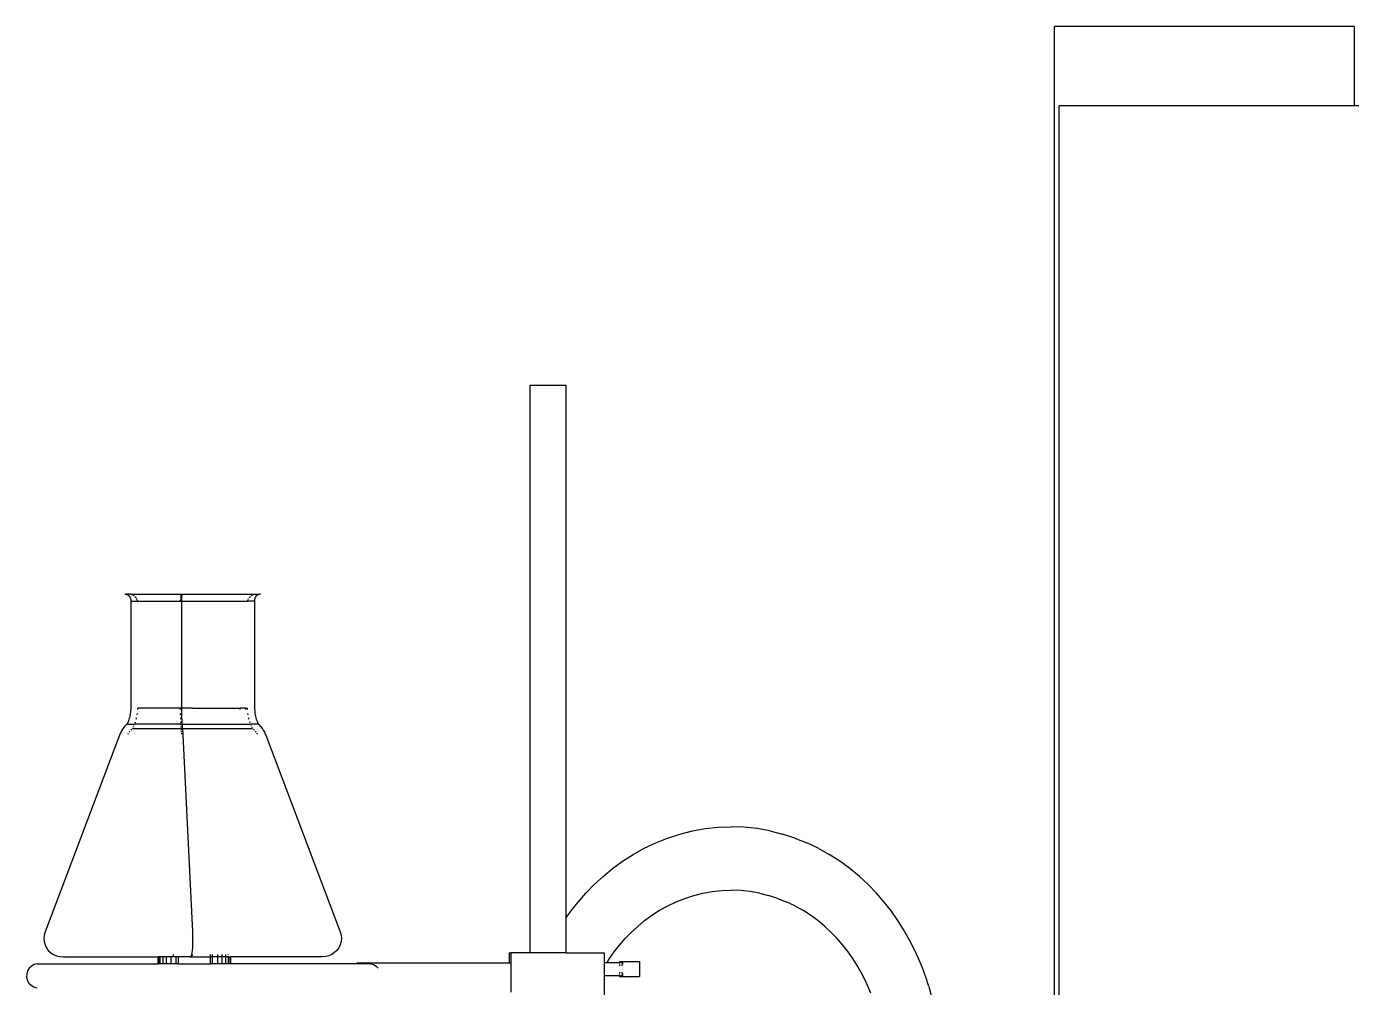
# Model space of a CAD drawing. Header units: metres. Extents: x 2.3 to 15.1, y 3 to 5.1.
# Drawn here: x 13.754 to 14.42, y 4.632 to 5.113 of the extents above; entities that cross this region are included whole.
import ezdxf

# ---------------------------------------------------------------- set-up
doc = ezdxf.new("R2010")
doc.units = ezdxf.units.M
doc.layers.add('Edges', color=7, linetype='Continuous')

# ---------------------------------------------------------------- blocks, each defined once
blk = doc.blocks.new('Chemistry Lab table rs')
at = {"layer": 'Edges'}
for p, q in [((0.07272, 0.84483), (-0.07728, 0.84483)), ((-0.07728, 0.21017), (-0.07728, 0.84483)), ((0.07272, 0.84483), (0.07272, 0.80517)), ((0.07272, 0.80517), (-0.075, 0.80517)), ((-0.075, 0.21017), (-0.075, 0.80517)), ((0.075, 0.80517), (0.07272, 0.80517)), ((-0.33994, 0.38069), (-0.33994, 0.66517)), ((-0.33994, 0.66517), (-0.32192, 0.66517)), ((-0.32192, 0.39817), (-0.32192, 0.66517)), ((-0.54303, 0.56039), (-0.5426, 0.56036)), ((-0.54187, 0.56039), (-0.5426, 0.56036)), ((-0.5426, 0.56036), (-0.54217, 0.56027)), ((-0.54217, 0.56027), (-0.54177, 0.56011)), ((-0.54008, 0.56039), (-0.54187, 0.56039)), ((-0.54177, 0.56011), (-0.54139, 0.5599)), ((-0.54139, 0.5599), (-0.54105, 0.55964)), ((-0.54105, 0.55964), (-0.54075, 0.55934)), ((-0.53962, 0.56027), (-0.54008, 0.56039)), ((-0.54008, 0.56039), (-0.51467, 0.56039)), ((-0.53918, 0.5601), (-0.53962, 0.56027)), ((-0.53876, 0.55988), (-0.53918, 0.5601)), ((-0.5384, 0.55964), (-0.53876, 0.55988)), ((-0.51489, 0.55964), (-0.51484, 0.55988)), ((-0.51484, 0.55988), (-0.51479, 0.5601)), ((-0.51479, 0.5601), (-0.51473, 0.56027)), ((-0.51473, 0.56027), (-0.51467, 0.56039)), ((-0.51467, 0.56039), (-0.51448, 0.56039)), ((-0.51455, 0.55964), (-0.51459, 0.55934)), ((-0.5145, 0.5599), (-0.51455, 0.55964)), ((-0.51445, 0.56011), (-0.5145, 0.5599)), ((-0.51448, 0.56039), (-0.51435, 0.56036)), ((-0.5144, 0.56027), (-0.51445, 0.56011)), ((-0.51435, 0.56036), (-0.5144, 0.56027)), ((-0.51429, 0.56039), (-0.51435, 0.56036)), ((-0.51429, 0.56039), (-0.47805, 0.56039)), ((-0.47973, 0.55964), (-0.47936, 0.55988)), ((-0.47936, 0.55988), (-0.47894, 0.5601)), ((-0.47894, 0.5601), (-0.4785, 0.56027)), ((-0.4785, 0.56027), (-0.47805, 0.56039)), ((-0.47805, 0.56039), (-0.47626, 0.56039)), ((-0.47707, 0.55964), (-0.47738, 0.55934)), ((-0.47673, 0.5599), (-0.47707, 0.55964)), ((-0.47635, 0.56011), (-0.47673, 0.5599)), ((-0.47595, 0.56027), (-0.47635, 0.56011)), ((-0.47626, 0.56039), (-0.47553, 0.56036)), ((-0.47553, 0.56036), (-0.47595, 0.56027)), ((-0.4751, 0.56039), (-0.47553, 0.56036)), ((-0.54075, 0.55934), (-0.54049, 0.55899)), ((-0.54049, 0.55899), (-0.54029, 0.55861)), ((-0.54029, 0.55861), (-0.54015, 0.5582)), ((-0.54015, 0.5582), (-0.54006, 0.55778)), ((-0.54004, 0.55735), (-0.54008, 0.55692)), ((-0.54008, 0.55692), (-0.54008, 0.50335)), ((-0.54008, 0.55692), (-0.53663, 0.55692)), ((-0.54006, 0.55778), (-0.54004, 0.55735)), ((-0.53767, 0.55899), (-0.538, 0.55933)), ((-0.53737, 0.55862), (-0.53767, 0.55899)), ((-0.53691, 0.5578), (-0.53711, 0.5582)), ((-0.5369, 0.55778), (-0.53691, 0.5578)), ((-0.53663, 0.55692), (-0.53674, 0.55735)), ((-0.53663, 0.55692), (-0.51512, 0.55692)), ((-0.51512, 0.55692), (-0.5151, 0.55735)), ((-0.51512, 0.55692), (-0.51467, 0.55692)), ((-0.51508, 0.5578), (-0.51506, 0.5582)), ((-0.51502, 0.55862), (-0.51498, 0.55899)), ((-0.51498, 0.55899), (-0.51494, 0.55933)), ((-0.51467, 0.55778), (-0.51468, 0.55735)), ((-0.51468, 0.55735), (-0.51467, 0.55692)), ((-0.51466, 0.5582), (-0.51467, 0.55778)), ((-0.51467, 0.55692), (-0.51467, 0.50335)), ((-0.51467, 0.55692), (-0.4815, 0.55692)), ((-0.51464, 0.55861), (-0.51466, 0.5582)), ((-0.51462, 0.55899), (-0.51464, 0.55861)), ((-0.51459, 0.55934), (-0.51462, 0.55899)), ((-0.4815, 0.55692), (-0.48139, 0.55735)), ((-0.47805, 0.55692), (-0.4815, 0.55692)), ((-0.48123, 0.55778), (-0.48122, 0.5578)), ((-0.48122, 0.5578), (-0.48102, 0.5582)), ((-0.48075, 0.55862), (-0.48046, 0.55899)), ((-0.48046, 0.55899), (-0.48012, 0.55933)), ((-0.47806, 0.55778), (-0.47809, 0.55735)), ((-0.47809, 0.55735), (-0.47805, 0.55692)), ((-0.47798, 0.5582), (-0.47806, 0.55778)), ((-0.47805, 0.55692), (-0.47805, 0.50335)), ((-0.47783, 0.55861), (-0.47798, 0.5582)), ((-0.47763, 0.55899), (-0.47783, 0.55861)), ((-0.47738, 0.55934), (-0.47763, 0.55899)), ((-0.54042, 0.49988), (-0.54057, 0.49919)), ((-0.5403, 0.50056), (-0.54042, 0.49988)), ((-0.5402, 0.50126), (-0.5403, 0.50056)), ((-0.54013, 0.50195), (-0.5402, 0.50126)), ((-0.54009, 0.50265), (-0.54013, 0.50195)), ((-0.54008, 0.50335), (-0.54009, 0.50265)), ((-0.53684, 0.49988), (-0.53681, 0.50002)), ((-0.53681, 0.50002), (-0.53674, 0.50056)), ((-0.53657, 0.50265), (-0.53655, 0.50332)), ((-0.53655, 0.50332), (-0.53655, 0.50335)), ((-0.51513, 0.50332), (-0.53655, 0.50332)), ((-0.51513, 0.50332), (-0.51513, 0.50335)), ((-0.51467, 0.50335), (-0.51513, 0.50332)), ((-0.51513, 0.50265), (-0.51513, 0.50332)), ((-0.51509, 0.50002), (-0.5151, 0.50056)), ((-0.51509, 0.49988), (-0.51509, 0.50002)), ((-0.50906, 0.50332), (-0.51467, 0.50335)), ((-0.51467, 0.50335), (-0.51467, 0.50265)), ((-0.51467, 0.50265), (-0.51467, 0.50195)), ((-0.51467, 0.50195), (-0.51466, 0.50126)), ((-0.51466, 0.50126), (-0.51464, 0.50056)), ((-0.51464, 0.50056), (-0.51463, 0.49988)), ((-0.51463, 0.49988), (-0.51461, 0.49919)), ((-0.50906, 0.50332), (-0.48525, 0.50332)), ((-0.48525, 0.50332), (-0.48525, 0.50335)), ((-0.48251, 0.50332), (-0.48525, 0.50332)), ((-0.48524, 0.50265), (-0.48525, 0.50332)), ((-0.48251, 0.50332), (-0.48251, 0.50335)), ((-0.48251, 0.50332), (-0.48157, 0.50332)), ((-0.48249, 0.50265), (-0.48251, 0.50332)), ((-0.48157, 0.50332), (-0.48157, 0.50335)), ((-0.48156, 0.50265), (-0.48157, 0.50332)), ((-0.48131, 0.50002), (-0.48139, 0.50056)), ((-0.48129, 0.49988), (-0.48131, 0.50002)), ((-0.47805, 0.50335), (-0.47803, 0.50265)), ((-0.47803, 0.50265), (-0.47799, 0.50195)), ((-0.47799, 0.50195), (-0.47792, 0.50126)), ((-0.47792, 0.50126), (-0.47783, 0.50056)), ((-0.47783, 0.50056), (-0.47771, 0.49988)), ((-0.47771, 0.49988), (-0.47756, 0.49919)), ((-0.54383, 0.49316), (-0.54415, 0.49271)), ((-0.5435, 0.49361), (-0.54383, 0.49316)), ((-0.54315, 0.49404), (-0.5435, 0.49361)), ((-0.54279, 0.49446), (-0.54315, 0.49404)), ((-0.54241, 0.49487), (-0.54279, 0.49446)), ((-0.54201, 0.49526), (-0.54241, 0.49487)), ((-0.54171, 0.49589), (-0.54201, 0.49526)), ((-0.54201, 0.49526), (-0.53814, 0.49526)), ((-0.54143, 0.49653), (-0.54171, 0.49589)), ((-0.54117, 0.49718), (-0.54143, 0.49653)), ((-0.54095, 0.49784), (-0.54117, 0.49718)), ((-0.54074, 0.49851), (-0.54095, 0.49784)), ((-0.54057, 0.49919), (-0.54074, 0.49851)), ((-0.5391, 0.49318), (-0.53889, 0.49361)), ((-0.5391, 0.49318), (-0.5148, 0.49318)), ((-0.53868, 0.49404), (-0.5385, 0.49442)), ((-0.5385, 0.49442), (-0.53848, 0.49446)), ((-0.53831, 0.49487), (-0.53817, 0.49519)), ((-0.53817, 0.49519), (-0.53814, 0.49526)), ((-0.51492, 0.49526), (-0.53814, 0.49526)), ((-0.5379, 0.49589), (-0.53786, 0.49597)), ((-0.53786, 0.49597), (-0.53767, 0.49653)), ((-0.53728, 0.49784), (-0.53714, 0.49837)), ((-0.53714, 0.49837), (-0.53711, 0.49851)), ((-0.51505, 0.49837), (-0.51506, 0.49851)), ((-0.51504, 0.49784), (-0.51505, 0.49837)), ((-0.51496, 0.49597), (-0.51498, 0.49653)), ((-0.51495, 0.49589), (-0.51496, 0.49597)), ((-0.51492, 0.49519), (-0.51492, 0.49526)), ((-0.51492, 0.49526), (-0.51442, 0.49526)), ((-0.5149, 0.49487), (-0.51492, 0.49519)), ((-0.51488, 0.49442), (-0.51488, 0.49446)), ((-0.51485, 0.49404), (-0.51488, 0.49442)), ((-0.5148, 0.49318), (-0.51483, 0.49361)), ((-0.5148, 0.49318), (-0.51419, 0.49316)), ((-0.51461, 0.49919), (-0.51459, 0.49851)), ((-0.51459, 0.49851), (-0.51456, 0.49784)), ((-0.51456, 0.49784), (-0.51453, 0.49718)), ((-0.51453, 0.49718), (-0.5145, 0.49653)), ((-0.5145, 0.49653), (-0.51446, 0.49589)), ((-0.51446, 0.49589), (-0.51442, 0.49526)), ((-0.51442, 0.49526), (-0.51437, 0.49487)), ((-0.51442, 0.49526), (-0.47998, 0.49526)), ((-0.51437, 0.49487), (-0.51432, 0.49446)), ((-0.51432, 0.49446), (-0.51427, 0.49404)), ((-0.51427, 0.49404), (-0.51423, 0.49361)), ((-0.51423, 0.49361), (-0.51419, 0.49316)), ((-0.51419, 0.49316), (-0.50906, 0.49318)), ((-0.51419, 0.49316), (-0.51415, 0.49271)), ((-0.50906, 0.49318), (-0.47903, 0.49318)), ((-0.48099, 0.49837), (-0.48102, 0.49851)), ((-0.48085, 0.49784), (-0.48099, 0.49837)), ((-0.48026, 0.49597), (-0.48045, 0.49653)), ((-0.48023, 0.49589), (-0.48026, 0.49597)), ((-0.47996, 0.49519), (-0.47998, 0.49526)), ((-0.47611, 0.49526), (-0.47998, 0.49526)), ((-0.47982, 0.49487), (-0.47996, 0.49519)), ((-0.47962, 0.49442), (-0.47964, 0.49446)), ((-0.47944, 0.49404), (-0.47962, 0.49442)), ((-0.47903, 0.49318), (-0.47923, 0.49361)), ((-0.47756, 0.49919), (-0.47738, 0.49851)), ((-0.47738, 0.49851), (-0.47718, 0.49784)), ((-0.47718, 0.49784), (-0.47695, 0.49718)), ((-0.47695, 0.49718), (-0.4767, 0.49653)), ((-0.4767, 0.49653), (-0.47642, 0.49589)), ((-0.47642, 0.49589), (-0.47611, 0.49526)), ((-0.47611, 0.49526), (-0.47572, 0.49487)), ((-0.47572, 0.49487), (-0.47534, 0.49446)), ((-0.47534, 0.49446), (-0.47497, 0.49404)), ((-0.47497, 0.49404), (-0.47462, 0.49361)), ((-0.47462, 0.49361), (-0.47429, 0.49316)), ((-0.47429, 0.49316), (-0.47398, 0.49271)), ((-0.54567, 0.48974), (-0.58297, 0.39117)), ((-0.54546, 0.49026), (-0.54567, 0.48974)), ((-0.54524, 0.49077), (-0.54546, 0.49026)), ((-0.54499, 0.49127), (-0.54524, 0.49077)), ((-0.54473, 0.49176), (-0.54499, 0.49127)), ((-0.54445, 0.49224), (-0.54473, 0.49176)), ((-0.54415, 0.49271), (-0.54445, 0.49224)), ((-0.54152, 0.49026), (-0.54144, 0.4904)), ((-0.54144, 0.4904), (-0.54121, 0.49076)), ((-0.54085, 0.49127), (-0.54072, 0.49145)), ((-0.54072, 0.49145), (-0.54047, 0.49176)), ((-0.54004, 0.49224), (-0.53988, 0.49241)), ((-0.53988, 0.49241), (-0.53958, 0.49271)), ((-0.5147, 0.49241), (-0.51474, 0.49271)), ((-0.51468, 0.49224), (-0.5147, 0.49241)), ((-0.51459, 0.49145), (-0.51462, 0.49176)), ((-0.51457, 0.49127), (-0.51459, 0.49145)), ((-0.5145, 0.4904), (-0.51453, 0.49076)), ((-0.51449, 0.49026), (-0.5145, 0.4904)), ((-0.51415, 0.49271), (-0.51411, 0.49224)), ((-0.51411, 0.49224), (-0.51407, 0.49176)), ((-0.51407, 0.49176), (-0.51404, 0.49127)), ((-0.51404, 0.49127), (-0.51401, 0.49077)), ((-0.51401, 0.49077), (-0.51398, 0.49026)), ((-0.51398, 0.49026), (-0.51395, 0.48974)), ((-0.51395, 0.48974), (-0.50912, 0.39117)), ((-0.47824, 0.49241), (-0.47855, 0.49271)), ((-0.47808, 0.49224), (-0.47824, 0.49241)), ((-0.47741, 0.49145), (-0.47766, 0.49176)), ((-0.47727, 0.49127), (-0.47741, 0.49145)), ((-0.47669, 0.4904), (-0.47691, 0.49076)), ((-0.4766, 0.49026), (-0.47669, 0.4904)), ((-0.47398, 0.49271), (-0.47368, 0.49224)), ((-0.47368, 0.49224), (-0.4734, 0.49176)), ((-0.4734, 0.49176), (-0.47313, 0.49127)), ((-0.47313, 0.49127), (-0.47289, 0.49077)), ((-0.47289, 0.49077), (-0.47266, 0.49026)), ((-0.47266, 0.49026), (-0.47246, 0.48974)), ((-0.47246, 0.48974), (-0.43515, 0.39117)), ((-0.27115, 0.43824), (-0.265, 0.44023)), ((-0.265, 0.44023), (-0.25871, 0.44179)), ((-0.25871, 0.44179), (-0.2523, 0.44293)), ((-0.2523, 0.44293), (-0.24582, 0.44361)), ((-0.24582, 0.44361), (-0.23931, 0.44384)), ((-0.23279, 0.44361), (-0.23931, 0.44384)), ((-0.22631, 0.44293), (-0.23279, 0.44361)), ((-0.21991, 0.44179), (-0.22631, 0.44293)), ((-0.21991, 0.44179), (-0.21361, 0.44023)), ((-0.20746, 0.43824), (-0.21361, 0.44023)), ((-0.28844, 0.43002), (-0.2829, 0.43311)), ((-0.2829, 0.43311), (-0.27713, 0.43586)), ((-0.27713, 0.43586), (-0.27115, 0.43824)), ((-0.20746, 0.43824), (-0.20149, 0.43586)), ((-0.19571, 0.43311), (-0.20149, 0.43586)), ((-0.19571, 0.43311), (-0.19017, 0.43002)), ((-0.29876, 0.42294), (-0.29373, 0.42662)), ((-0.29373, 0.42662), (-0.28844, 0.43002)), ((-0.18488, 0.42662), (-0.19017, 0.43002)), ((-0.17986, 0.42294), (-0.18488, 0.42662)), ((-0.30351, 0.41901), (-0.29876, 0.42294)), ((-0.17511, 0.41901), (-0.17986, 0.42294)), ((-0.31213, 0.41056), (-0.30796, 0.41487)), ((-0.30796, 0.41487), (-0.30351, 0.41901)), ((-0.17065, 0.41487), (-0.17511, 0.41901)), ((-0.16649, 0.41056), (-0.17065, 0.41487)), ((-0.31599, 0.4061), (-0.31213, 0.41056)), ((-0.26691, 0.40627), (-0.26255, 0.408)), ((-0.26255, 0.408), (-0.25807, 0.40945)), ((-0.25807, 0.40945), (-0.25347, 0.4106)), ((-0.25347, 0.4106), (-0.2488, 0.41142)), ((-0.2488, 0.41142), (-0.24407, 0.41192)), ((-0.24407, 0.41192), (-0.23931, 0.41209)), ((-0.23455, 0.41192), (-0.23931, 0.41209)), ((-0.22982, 0.41142), (-0.23455, 0.41192)), ((-0.22514, 0.4106), (-0.22982, 0.41142)), ((-0.22514, 0.4106), (-0.22055, 0.40945)), ((-0.21606, 0.408), (-0.22055, 0.40945)), ((-0.21606, 0.408), (-0.2117, 0.40627)), ((-0.16262, 0.4061), (-0.16649, 0.41056)), ((-0.32192, 0.39817), (-0.31956, 0.40152)), ((-0.31956, 0.40152), (-0.31599, 0.4061)), ((-0.27902, 0.39952), (-0.27516, 0.40201)), ((-0.27516, 0.40201), (-0.27112, 0.40426)), ((-0.27112, 0.40426), (-0.26691, 0.40627)), ((-0.20749, 0.40426), (-0.2117, 0.40627)), ((-0.20749, 0.40426), (-0.20345, 0.40201)), ((-0.19959, 0.39952), (-0.20345, 0.40201)), ((-0.15905, 0.40152), (-0.16262, 0.4061)), ((-0.15578, 0.39685), (-0.15905, 0.40152)), ((-0.32192, 0.38069), (-0.32192, 0.39817)), ((-0.28941, 0.39096), (-0.28615, 0.39397)), ((-0.28615, 0.39397), (-0.28269, 0.39684)), ((-0.28269, 0.39684), (-0.27902, 0.39952)), ((-0.19593, 0.39684), (-0.19959, 0.39952)), ((-0.19246, 0.39397), (-0.19593, 0.39684)), ((-0.18921, 0.39096), (-0.19246, 0.39397)), ((-0.15279, 0.39213), (-0.15578, 0.39685)), ((-0.58341, 0.38959), (-0.58357, 0.38796)), ((-0.58357, 0.38796), (-0.58343, 0.38633)), ((-0.58297, 0.39117), (-0.58341, 0.38959)), ((-0.50912, 0.39117), (-0.50906, 0.38959)), ((-0.50906, 0.38959), (-0.50906, 0.38796)), ((-0.50906, 0.38796), (-0.50906, 0.38633)), ((-0.43515, 0.39117), (-0.43471, 0.38959)), ((-0.43471, 0.38959), (-0.43456, 0.38796)), ((-0.43456, 0.38796), (-0.4347, 0.38633)), ((-0.29526, 0.38455), (-0.29244, 0.38781)), ((-0.29244, 0.38781), (-0.28941, 0.39096)), ((-0.18617, 0.38781), (-0.18921, 0.39096)), ((-0.18335, 0.38455), (-0.18617, 0.38781)), ((-0.15008, 0.38737), (-0.15279, 0.39213)), ((-0.14763, 0.3826), (-0.15008, 0.38737)), ((-0.58343, 0.38633), (-0.583, 0.38475)), ((-0.583, 0.38475), (-0.58231, 0.38327)), ((-0.58231, 0.38327), (-0.58136, 0.38194)), ((-0.58136, 0.38194), (-0.58019, 0.38079)), ((-0.58019, 0.38079), (-0.57883, 0.37987)), ((-0.57883, 0.37987), (-0.57734, 0.37921)), ((-0.51869, 0.37921), (-0.51869, 0.37987)), ((-0.50966, 0.37987), (-0.50985, 0.37921)), ((-0.50948, 0.38079), (-0.50966, 0.37987)), ((-0.50933, 0.38194), (-0.50948, 0.38079)), ((-0.50921, 0.38327), (-0.50933, 0.38194)), ((-0.50912, 0.38475), (-0.50921, 0.38327)), ((-0.50906, 0.38633), (-0.50912, 0.38475)), ((-0.50907, 0.37921), (-0.50907, 0.37987)), ((-0.50016, 0.37921), (-0.50016, 0.37987)), ((-0.49907, 0.37921), (-0.49907, 0.37987)), ((-0.49647, 0.37921), (-0.49647, 0.37987)), ((-0.49423, 0.37921), (-0.49423, 0.37987)), ((-0.49241, 0.37921), (-0.49241, 0.37987)), ((-0.49107, 0.37977), (-0.49107, 0.37987)), ((-0.43929, 0.37987), (-0.44079, 0.37921)), ((-0.43794, 0.38079), (-0.43929, 0.37987)), ((-0.43677, 0.38194), (-0.43794, 0.38079)), ((-0.43582, 0.38327), (-0.43677, 0.38194)), ((-0.43512, 0.38475), (-0.43582, 0.38327)), ((-0.4347, 0.38633), (-0.43512, 0.38475)), ((-0.3506, 0.38069), (-0.34972, 0.38069)), ((-0.3506, 0.38069), (-0.3506, 0.37564)), ((-0.33994, 0.38069), (-0.34972, 0.38069)), ((-0.34972, 0.38069), (-0.34972, 0.37564)), ((-0.32192, 0.38069), (-0.33994, 0.38069)), ((-0.32192, 0.38069), (-0.30296, 0.38069)), ((-0.30296, 0.38069), (-0.30296, 0.37585)), ((-0.30026, 0.3778), (-0.29787, 0.38121)), ((-0.29787, 0.38121), (-0.29526, 0.38455)), ((-0.18074, 0.38121), (-0.18335, 0.38455)), ((-0.17835, 0.3778), (-0.18074, 0.38121)), ((-0.14545, 0.37784), (-0.14763, 0.3826)), ((-0.5898, 0.3741), (-0.59094, 0.373)), ((-0.58842, 0.37486), (-0.5898, 0.3741)), ((-0.58688, 0.37524), (-0.58842, 0.37486)), ((-0.58688, 0.37524), (-0.52635, 0.37524)), ((-0.57734, 0.37921), (-0.57575, 0.37882)), ((-0.57575, 0.37882), (-0.57411, 0.37872)), ((-0.57411, 0.37872), (-0.57327, 0.37882)), ((-0.57411, 0.37872), (-0.52635, 0.37872)), ((-0.52635, 0.37872), (-0.52635, 0.37882)), ((-0.52635, 0.37524), (-0.52635, 0.37872)), ((-0.52607, 0.37872), (-0.52635, 0.37872)), ((-0.52607, 0.37524), (-0.52635, 0.37524)), ((-0.52607, 0.37872), (-0.52607, 0.37882)), ((-0.52607, 0.37524), (-0.52607, 0.37872)), ((-0.52525, 0.37872), (-0.52607, 0.37872)), ((-0.52525, 0.37524), (-0.52607, 0.37524)), ((-0.52525, 0.37872), (-0.52525, 0.37882)), ((-0.52525, 0.37524), (-0.52525, 0.37872)), ((-0.52391, 0.37872), (-0.52525, 0.37872)), ((-0.52391, 0.37524), (-0.52525, 0.37524)), ((-0.52391, 0.37872), (-0.52391, 0.37882)), ((-0.52391, 0.37524), (-0.52391, 0.37872)), ((-0.52209, 0.37872), (-0.52391, 0.37872)), ((-0.52209, 0.37524), (-0.52391, 0.37524)), ((-0.52209, 0.37872), (-0.52209, 0.37882)), ((-0.52209, 0.37524), (-0.52209, 0.37872)), ((-0.51985, 0.37872), (-0.52209, 0.37872)), ((-0.51985, 0.37524), (-0.52209, 0.37524)), ((-0.51985, 0.37872), (-0.51985, 0.37882)), ((-0.51985, 0.37524), (-0.51985, 0.37872)), ((-0.51725, 0.37872), (-0.51985, 0.37872)), ((-0.51725, 0.37524), (-0.51985, 0.37524)), ((-0.51725, 0.37872), (-0.51725, 0.37882)), ((-0.51725, 0.37524), (-0.51725, 0.37872)), ((-0.51616, 0.37872), (-0.51725, 0.37872)), ((-0.51616, 0.37524), (-0.51725, 0.37524)), ((-0.51616, 0.37872), (-0.51616, 0.37882)), ((-0.51616, 0.37524), (-0.51616, 0.37872)), ((-0.51027, 0.37872), (-0.51616, 0.37872)), ((-0.51616, 0.37524), (-0.50016, 0.37524)), ((-0.51027, 0.37872), (-0.51038, 0.37882)), ((-0.51006, 0.37882), (-0.51027, 0.37872)), ((-0.51027, 0.37872), (-0.50016, 0.37872)), ((-0.50985, 0.37921), (-0.51006, 0.37882)), ((-0.50016, 0.37872), (-0.50016, 0.37882)), ((-0.50016, 0.37524), (-0.50016, 0.37872)), ((-0.49907, 0.37872), (-0.50016, 0.37872)), ((-0.49907, 0.37524), (-0.50016, 0.37524)), ((-0.49907, 0.37872), (-0.49907, 0.37882)), ((-0.49907, 0.37524), (-0.49907, 0.37872)), ((-0.49647, 0.37872), (-0.49907, 0.37872)), ((-0.49647, 0.37524), (-0.49907, 0.37524)), ((-0.49647, 0.37872), (-0.49647, 0.37882)), ((-0.49647, 0.37524), (-0.49647, 0.37872)), ((-0.49423, 0.37872), (-0.49647, 0.37872)), ((-0.49423, 0.37524), (-0.49647, 0.37524)), ((-0.49423, 0.37872), (-0.49423, 0.37882)), ((-0.49423, 0.37524), (-0.49423, 0.37872)), ((-0.49241, 0.37872), (-0.49423, 0.37872)), ((-0.49241, 0.37524), (-0.49423, 0.37524)), ((-0.49241, 0.37872), (-0.49241, 0.37882)), ((-0.49241, 0.37524), (-0.49241, 0.37872)), ((-0.49107, 0.37872), (-0.49241, 0.37872)), ((-0.49107, 0.37524), (-0.49241, 0.37524)), ((-0.49107, 0.37872), (-0.49107, 0.37882)), ((-0.49107, 0.37524), (-0.49107, 0.37872)), ((-0.49107, 0.37872), (-0.49025, 0.37872)), ((-0.49025, 0.37524), (-0.49107, 0.37524)), ((-0.49025, 0.37872), (-0.49025, 0.37882)), ((-0.49025, 0.37524), (-0.49025, 0.37872)), ((-0.49025, 0.37872), (-0.48997, 0.37872)), ((-0.48997, 0.37524), (-0.49025, 0.37524)), ((-0.48997, 0.37872), (-0.48997, 0.37882)), ((-0.48997, 0.37524), (-0.48997, 0.37872)), ((-0.44401, 0.37872), (-0.48997, 0.37872)), ((-0.42674, 0.37524), (-0.48997, 0.37524)), ((-0.44401, 0.37872), (-0.44485, 0.37882)), ((-0.44238, 0.37882), (-0.44401, 0.37872)), ((-0.44079, 0.37921), (-0.44238, 0.37882)), ((-0.42673, 0.37539), (-0.42674, 0.37524)), ((-0.42664, 0.37524), (-0.42674, 0.37524)), ((-0.42669, 0.37564), (-0.42673, 0.37539)), ((-0.42665, 0.37539), (-0.42669, 0.37564)), ((-0.42669, 0.37564), (-0.3506, 0.37564)), ((-0.42664, 0.37524), (-0.42665, 0.37539)), ((-0.41992, 0.37524), (-0.42664, 0.37524)), ((-0.41992, 0.37524), (-0.41849, 0.37486)), ((-0.41849, 0.37486), (-0.41719, 0.3741)), ((-0.41719, 0.3741), (-0.41612, 0.373)), ((-0.3506, 0.37564), (-0.34972, 0.37564)), ((-0.3506, 0.37564), (-0.3506, 0.37539)), ((-0.34972, 0.37564), (-0.34972, 0.36098)), ((-0.30296, 0.37585), (-0.3015, 0.37585)), ((-0.30296, 0.37585), (-0.30296, 0.36939)), ((-0.30157, 0.37574), (-0.3015, 0.37585)), ((-0.3015, 0.37585), (-0.30026, 0.3778)), ((-0.3015, 0.37585), (-0.29533, 0.37585)), ((-0.29533, 0.37633), (-0.29533, 0.37585)), ((-0.29533, 0.37633), (-0.28523, 0.37633)), ((-0.29533, 0.37585), (-0.29533, 0.37542)), ((-0.29533, 0.37585), (-0.29511, 0.37585)), ((-0.29533, 0.3749), (-0.29533, 0.37423)), ((-0.29457, 0.37585), (-0.29378, 0.37585)), ((-0.29385, 0.37423), (-0.29384, 0.3749)), ((-0.29382, 0.37542), (-0.2938, 0.37574)), ((-0.2938, 0.37574), (-0.29378, 0.37585)), ((-0.29378, 0.37585), (-0.29376, 0.37574)), ((-0.29376, 0.37574), (-0.29375, 0.37542)), ((-0.29375, 0.37542), (-0.29373, 0.37497)), ((-0.28523, 0.37633), (-0.28523, 0.36881)), ((-0.17617, 0.37435), (-0.17835, 0.3778)), ((-0.17419, 0.37088), (-0.17617, 0.37435)), ((-0.14352, 0.37312), (-0.14545, 0.37784)), ((-0.14182, 0.36845), (-0.14352, 0.37312)), ((-0.5922, 0.37011), (-0.59224, 0.36852)), ((-0.59224, 0.36852), (-0.59187, 0.36697)), ((-0.59176, 0.37164), (-0.5922, 0.37011)), ((-0.59187, 0.36697), (-0.59111, 0.36557)), ((-0.59094, 0.373), (-0.59176, 0.37164)), ((-0.30296, 0.36939), (-0.29533, 0.36939)), ((-0.30296, 0.36939), (-0.30296, 0.35595)), ((-0.29533, 0.371), (-0.29533, 0.37034)), ((-0.29533, 0.36982), (-0.29533, 0.36939)), ((-0.29533, 0.36939), (-0.29533, 0.36881)), ((-0.29533, 0.36939), (-0.29511, 0.36939)), ((-0.29533, 0.36881), (-0.28523, 0.36881)), ((-0.29457, 0.36939), (-0.29378, 0.36939)), ((-0.29384, 0.37034), (-0.29385, 0.371)), ((-0.2938, 0.3695), (-0.29382, 0.36982)), ((-0.29378, 0.36939), (-0.2938, 0.3695)), ((-0.29376, 0.3695), (-0.29378, 0.36939)), ((-0.29375, 0.36982), (-0.29376, 0.3695)), ((-0.29373, 0.37027), (-0.29375, 0.36982)), ((-0.17241, 0.3674), (-0.17419, 0.37088)), ((-0.17082, 0.36393), (-0.17241, 0.3674)), ((-0.14034, 0.36382), (-0.14182, 0.36845)), ((-0.59111, 0.36557), (-0.59002, 0.36442)), ((-0.59002, 0.36442), (-0.58867, 0.36359)), ((-0.58867, 0.36359), (-0.58715, 0.36315)), ((-0.16941, 0.36049), (-0.17082, 0.36393)), ((-0.14034, 0.36382), (-0.13907, 0.35926))]:
    blk.add_line(p, q, dxfattribs=at)

msp = doc.modelspace()

# ---------------------------------------------------------------- block references
msp.add_blockref('Chemistry Lab table rs', (14.34598, 4.26826))

doc.saveas('drawing.dxf')
